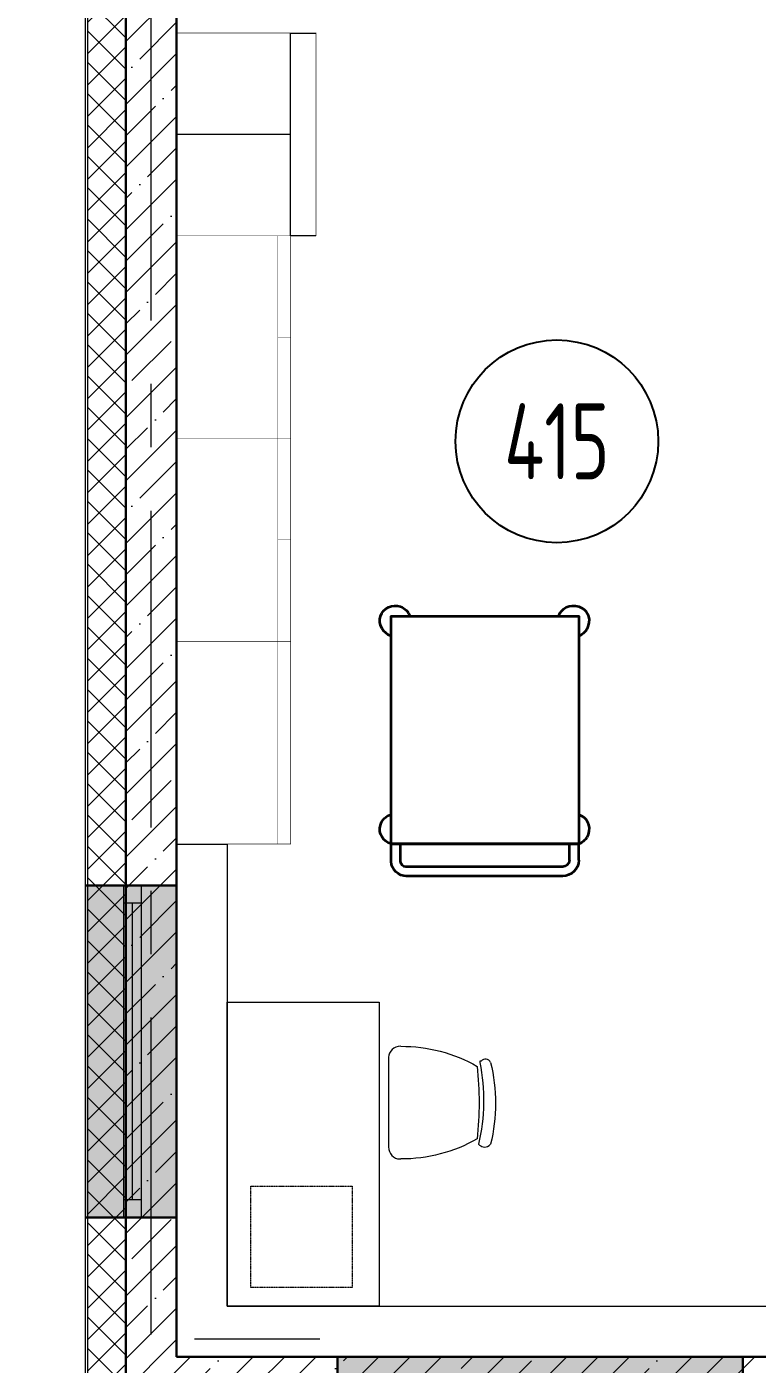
# Model space of a CAD drawing. Header units: millimetres. Extents: x -13407 to 93998, y -2611 to 109271.
# Drawn here: x 55023 to 57907, y 71 to 5348 of the extents above; entities that cross this region are included whole.
import ezdxf
from ezdxf.enums import TextEntityAlignment as Align

# ---------------------------------------------------------------- set-up
doc = ezdxf.new("R2010")
doc.units = ezdxf.units.MM
for name, pattern in [('ACAD_ISO03W100', [30, 12, -18]), ('CENTER', [2, 1.25, -0.25, 0.25, -0.25]), ('HIDDEN', [6, 4, -2])]:
    doc.linetypes.add(name, pattern=pattern)
for name, color, linetype, lineweight in [('_ТХ_обор_комп принт', 30, 'Continuous', 13), ('АР_Двери', 5, 'Continuous', 18), ('АР_Маркер экспликации', 239, 'Continuous', 13), ('АР_Навесной фасад', 5, 'Continuous', 5), ('АР_Номер помещения', 1, 'Continuous', 25), ('АР_Окна БЛОК', 250, 'Continuous', 13), ('АР_Оси', 193, 'Continuous', 9), ('АР_Подоконники', 163, 'Continuous', 9), ('АР_Помещения_площадь', 19, 'Continuous', 9), ('АР_Сущ Несущая стена', 202, 'Continuous', 30), ('АР_Утеплитель', 250, 'Continuous', 9), ('АР_Штриховка монолит', 250, 'Continuous', 9), ('ТХ_мебель передв', 250, 'Continuous', 13), ('ТХ_обор_комп принт', 30, 'Continuous', 13)]:
    doc.layers.add(name, color=color, linetype=linetype, lineweight=lineweight)
doc.styles.add('ISOCPEUR', font='isocpeur.ttf', dxfattribs={"width": 0.7})
doc.styles.get("Standard").update_dxf_attribs({"font": 'arial.ttf'})
pattern_1 = [(45, (-951587.81, 109999.9), (-123.743687, 123.743687), []), (45, (-951464.07, 109999.9), (-123.743687, 123.743687), [218.75, -43.75, 0, -43.75])]

# ---------------------------------------------------------------- blocks, each defined once
blk = doc.blocks.new('*U153')
h = blk.add_hatch(color=253)
h.dxf.hatch_style = 1
h.paths.add_polyline_path([(-1600, -140), (0, -140), (0, 220), (-1600, 220)])
at = {"color": 253, "lineweight": 30}
for p, q in [((-1600, -140), (-1600, 220)), ((0, -140), (0, 220))]:
    blk.add_line(p, q, dxfattribs=at)
at = {"color": 253}
for p, q in [((0, 220), (-1600, 220)), ((-1600, 70), (0, 70)), ((-1530, 0), (-1530, 70)), ((-70, 0), (-70, 70)), ((-1600, 0), (0, 0)), ((-1530, 35), (-70, 35)), ((-1600, -140), (0, -140)), ((-1600, -140), (-1600, -140)), ((-1600, -140), (-1600, -140)), ((0, -140), (0, -140)), ((0, -140), (0, -140))]:
    blk.add_line(p, q, dxfattribs=at)
blk = doc.blocks.new('*U140')
h = blk.add_hatch(color=253)
h.dxf.hatch_style = 1
h.paths.add_polyline_path([(-1310, -140), (0, -140), (0, 220), (-1310, 220)])
at = {"color": 253, "lineweight": 30}
for p, q in [((-1310, -140), (-1310, 220)), ((0, -140), (0, 220))]:
    blk.add_line(p, q, dxfattribs=at)
at = {"color": 253}
for p, q in [((0, 220), (-1310, 220)), ((-1310, 70), (0, 70)), ((-1240, 0), (-1240, 70)), ((-70, 0), (-70, 70)), ((-1310, 0), (0, 0)), ((-1240, 35), (-70, 35)), ((-1310, -140), (0, -140)), ((-1310, -140), (-1310, -140)), ((-1310, -140), (-1310, -140)), ((0, -140), (0, -140)), ((0, -140), (0, -140))]:
    blk.add_line(p, q, dxfattribs=at)
blk = doc.blocks.new('*U111')
at = {"color": 253}
for points in [[(-55, -80), (-55, 0), (-115, 0), (-115, -40), (-100, -40), (-100, -80), (-55, -80)], [(0, 0), (0, -80), (-55, -80), (-55, 0), (0, 0)], [(-1100, 0), (-1100, -80), (-1045, -80), (-1045, 0), (-1100, 0)], [(-1045, -80), (-1045, 0), (-985, 0), (-985, -40), (-1000, -40), (-1000, -80), (-1045, -80)]]:
    blk.add_lwpolyline(points, dxfattribs=at)
blk.add_lwpolyline([(-100, -80), (-100, -980), (-140, -980), (-140, -80)], close=True, dxfattribs=at)
at = {"color": 253, "linetype": 'ACAD_ISO03W100', "ltscale": 3}
blk.add_arc((-100, -80), 900, 180, 270, dxfattribs=at)
blk = doc.blocks.new('*U246')
at = {"layer": 'АР_Номер помещения', "color": 253}
blk.add_circle((-22963.3, 545), 400, dxfattribs=at)
at = {"layer": 'АР_Номер помещения', "color": 253, "style": 'ISOCPEUR', "width": 0.7}
blk.add_attdef('НОМЕР_ПОМЕЩЕНИЯ', text='', height=300, dxfattribs=at).set_placement((-22963.3, 545), align=Align.MIDDLE_CENTER)
at = {"layer": 'АР_Помещения_площадь', "color": 253, "lineweight": 30, "width": 0.7, "flags": 104}
blk.add_attdef('ИМЯ_ПОМЕЩЕНИЯ', text='', height=100, dxfattribs=at).set_placement((157.6, 1217.1), align=Align.MIDDLE_CENTER)
blk = doc.blocks.new('У063-2')
at = {"layer": '_ТХ_обор_комп принт', "color": 253, "lineweight": 35}
blk.add_lwpolyline([(68857.7, 41841.1), (68857.7, 41100.3), (67958.2, 41100.3), (67958.2, 41841.1)], close=True, dxfattribs=at)
for points in [[(68857.7, 41100.3), (68857.7, 41841.1)], [(68921.2, 41841.1), (68857.7, 41841.1)], [(68921.2, 41804.1), (68857.7, 41804.1)], [(68947.7, 41777.6), (68947.7, 41158.5)], [(68984.7, 41777.6), (68984.7, 41158.5)], [(68921.2, 41137.3), (68857.7, 41137.3)], [(68921.2, 41100.3), (68857.7, 41100.3)]]:
    blk.add_lwpolyline(points, dxfattribs=at)
for points, knots in [([(67958.2, 41761.8), (67926.4, 41772.3), (67910.5, 41804.1), (67921.1, 41841.1), (67931.7, 41872.9), (67963.4, 41888.8), (67995.2, 41878.2), (68016.4, 41872.9), (68032.2, 41857), (68037.5, 41841.1)], [0, 0, 0, 0, 1, 1, 1, 2, 2, 2, 3, 3, 3, 3]), ([(68741.3, 41841.1), (68751.9, 41872.9), (68783.7, 41888.8), (68820.7, 41878.2), (68836.6, 41872.9), (68852.4, 41857), (68857.7, 41841.1)], [0, 0, 0, 0, 1, 1, 1, 2, 2, 2, 2]), ([(68037.5, 41100.3), (68026.9, 41068.5), (67989.9, 41047.4), (67958.2, 41058), (67926.4, 41068.5), (67910.5, 41105.6), (67921.1, 41137.3), (67926.4, 41153.2), (67942.3, 41169.1), (67958.2, 41174.4)], [0, 0, 0, 0, 1, 1, 1, 2, 2, 2, 3, 3, 3, 3]), ([(68984.7, 41163.8), (68984.7, 41126.8), (68958.3, 41100.3), (68926.5, 41100.3), (68926.5, 41100.3), (68926.5, 41100.3), (68921.2, 41100.3)], [0, 0, 0, 0, 1, 1, 1, 2, 2, 2, 2]), ([(68947.7, 41158.5), (68947.7, 41147.9), (68937.1, 41137.3), (68926.5, 41137.3), (68926.5, 41137.3), (68926.5, 41137.3), (68921.2, 41137.3)], [0, 0, 0, 0, 1, 1, 1, 2, 2, 2, 2]), ([(68857.7, 41100.3), (68847.2, 41068.5), (68815.4, 41047.4), (68783.7, 41058), (68762.5, 41063.3), (68746.6, 41079.1), (68741.3, 41100.3)], [0, 0, 0, 0, 1, 1, 1, 2, 2, 2, 2])]:
    blk.add_open_spline(points, degree=3, knots=knots, dxfattribs=at)
for points in [[(68921.2, 41841.1), (68958.3, 41841.1), (68984.7, 41809.4), (68984.7, 41777.6)], [(68921.2, 41804.1), (68937.1, 41804.1), (68947.7, 41788.2), (68947.7, 41777.6)]]:
    blk.add_open_spline(points, degree=3, dxfattribs=at)
blk = doc.blocks.new('стол с тумбой 1200х600')
at = {"color": 253}
blk.add_lwpolyline([(-19012.2, 19801.1), (-19012.2, 21001.1), (-19612.2, 21001.1), (-19612.2, 19801.1)], close=True, dxfattribs=at)
at = {"color": 253, "linetype": 'HIDDEN', "ltscale": 0.1}
blk.add_lwpolyline([(-19505.4, 19874.7), (-19105.4, 19874.7), (-19105.4, 20274.7), (-19505.4, 20274.7)], close=True, dxfattribs=at)
blk = doc.blocks.new('У049')
at = {"layer": 'ТХ_мебель передв', "color": 253, "lineweight": 0, "ltscale": 100, "transparency": 33554687}
for points in [[(58163.6, 41935), (58163.6, 41585.7)], [(57766.7, 41591), (57761.4, 41596.3)], [(58121.3, 41538.1), (58116, 41538.1)]]:
    blk.add_lwpolyline(points, dxfattribs=at)
for centre, radius, start, end in [((58111.2, 41385), 597.5, 89.5454, 119.8071), ((58407.9, 41757.7), 666.3, 165.9816, 194.0184), ((58526.7, 41768.7), 738.2, 168.2499, 193.5111), ((59096.4, 41760.3), 1289.9, 173.6408, 186.3592), ((58111.2, 42135.7), 597.5, 240.1934, 270.454)]:
    blk.add_arc(centre, radius, start, end, dxfattribs=at)
for points in [[(58116, 41982.6), (58142.4, 41982.6), (58163.6, 41961.4), (58163.6, 41940.3), (58163.6, 41935), (58163.6, 41935), (58163.6, 41935)], [(57761.4, 41919.1), (57766.7, 41935), (57787.9, 41935), (57798.5, 41924.4), (57803.8, 41924.4), (57803.8, 41924.4), (57803.8, 41919.1)]]:
    blk.add_open_spline(points, degree=3, knots=[0, 0, 0, 0, 1, 1, 1, 2, 2, 2, 2], dxfattribs=at)
for points in [[(57809.1, 41596.3), (57798.5, 41585.7), (57782.6, 41580.4), (57766.7, 41591)], [(58163.6, 41585.7), (58163.6, 41559.2), (58142.4, 41538.1), (58121.3, 41538.1)]]:
    blk.add_open_spline(points, degree=3, dxfattribs=at)
blk = doc.blocks.new('У054')
at = {"layer": 'ТХ_мебель передв', "color": 253, "ltscale": 100, "const_width": 2}
blk.add_lwpolyline([(50842.5, 43340), (51392.5, 43340), (51392.5, 42540), (50842.5, 42540)], close=True, dxfattribs=at)
at = {"layer": 'ТХ_мебель передв', "color": 253, "ltscale": 100}
for points in [[(51392.5, 43340), (51292.5, 43340), (51292.5, 42540), (51392.5, 42540)], [(51292.5, 42940), (50842.5, 42940)]]:
    blk.add_lwpolyline(points, dxfattribs=at)
blk = doc.blocks.new('У051-2')
at = {"layer": 'ТХ_мебель передв', "color": 253, "ltscale": 100}
for points, const_width in [([(73549.5, 44725), (74349.5, 44725), (74349.5, 44275), (73549.5, 44275)], 2), ([(73549.5, 44275), (74349.5, 44275), (74349.5, 44325), (73549.5, 44325)], 1)]:
    blk.add_lwpolyline(points, close=True, dxfattribs=dict(at, const_width=const_width))
at = {"layer": 'ТХ_мебель передв', "color": 253, "ltscale": 100, "const_width": 1}
blk.add_lwpolyline([(73949.5, 44325), (73949.5, 44275)], dxfattribs=at)
blk = doc.blocks.new('У052')
at = {"layer": 'ТХ_мебель передв', "color": 253, "ltscale": 100}
for points, const_width in [([(68850, 57482), (68850, 56682), (69300, 56682), (69300, 57482)], 2), ([(69300, 57482), (69300, 56682), (69250, 56682), (69250, 57482)], 1)]:
    blk.add_lwpolyline(points, close=True, dxfattribs=dict(at, const_width=const_width))
at = {"layer": 'ТХ_мебель передв', "color": 253, "ltscale": 100, "const_width": 1}
blk.add_lwpolyline([(69250, 57082), (69300, 57082)], dxfattribs=at)
blk = doc.blocks.new('У053')
at = {"layer": 'ТХ_мебель передв', "color": 253, "ltscale": 100}
for points, const_width in [([(53513, 44340.5), (53513, 43540.5), (53063, 43540.5), (53063, 44340.5)], 2), ([(53063, 44340.5), (53063, 43540.5), (53113, 43540.5), (53113, 44340.5)], 1)]:
    blk.add_lwpolyline(points, close=True, dxfattribs=dict(at, const_width=const_width))
at = {"layer": 'ТХ_мебель передв', "color": 253, "ltscale": 100, "const_width": 1}
blk.add_lwpolyline([(53113, 43940.5), (53063, 43940.5)], dxfattribs=at)

msp = doc.modelspace()

# ---------------------------------------------------------------- hatches: boundary and pattern name
at = {"layer": 'АР_Утеплитель', "ltscale": 100}
h = msp.add_hatch(dxfattribs=at)
h.set_pattern_fill('ANSI37', color=253, scale=700)
h.set_pattern_definition([(45, (-945096.63, 49153.53), (-61.871843, 61.871843), []), (135, (-945096.63, 49153.53), (-61.871843, -61.871843), [])])
h.paths.add_polyline_path([(68515, 9610), (62165, 9610), (62165, 27480), (51665, 27480), (51665, 31445), (16865, 31445), (16865, 27480), (11889.8, 27480), (11889.8, 27630), (16715, 27630), (16715, 31595), (51815, 31595), (51815, 27630), (62315, 27630), (62315, 9760), (68665, 9760), (68665, -250), (55265, -250), (55265, 6100), (47385, 6100), (47385, 11290), (39149.7, 11290), (39149.7, 11040), (38999.7, 11040), (38999.7, 11440), (47535, 11440), (47535, 6250), (55415, 6250), (55415, -100), (68515, -100)])
at = {"layer": 'АР_Штриховка монолит', "ltscale": 100}
h = msp.add_hatch(dxfattribs=at)
h.set_pattern_fill('ANSI35', color=253, scale=700)
h.set_pattern_definition(pattern_1)
h.paths.add_polyline_path([(55475, 6450), (55415, 6450), (55415, 6250), (55415, 100), (55615, 100), (55615, 6250), (56569.3, 6250), (56569.3, 6550), (55675, 6550), (55675, 6799.7), (55475, 6799.7)])
h = msp.add_hatch(dxfattribs=at)
h.set_pattern_fill('ANSI35', color=253, scale=700)
h.set_pattern_definition(pattern_1)
h.paths.add_polyline_path([(55615, 100), (55415, 100), (55415, -100), (68315, -100), (68315, 100)])

# ---------------------------------------------------------------- linework, layer by layer
at = {"layer": 'АР_Навесной фасад', "color": 253, "ltscale": 100}
for p, q in [((55255, -260), (55255, 6090)), ((55265, -250), (55265, 6100))]:
    msp.add_line(p, q, dxfattribs=at)
at = {"layer": 'АР_Оси', "color": 253, "linetype": 'CENTER', "ltscale": 1000}
msp.add_line((55515, -1811.3), (55515, 32496.2), dxfattribs=at)
at = {"layer": 'АР_Подоконники', "color": 253, "ltscale": 100}
for p, q in [((55615, 2123.3), (55815, 2123.3)), ((55815, 2123.3), (55815, 300)), ((55815, 300), (58721.7, 300))]:
    msp.add_line(p, q, dxfattribs=at)
at = {"layer": 'АР_Сущ Несущая стена', "color": 253, "ltscale": 100}
for p, q in [((55415, 6250), (55415, -100)), ((55615, 6250), (55615, 100)), ((55615, 100), (68315, 100))]:
    msp.add_line(p, q, dxfattribs=at)
at = {"layer": 'ТХ_мебель передв', "color": 253, "ltscale": 100}
msp.add_line((56180, 170), (55685, 170), dxfattribs=at)

# ---------------------------------------------------------------- block references
at = {"layer": 'АР_Двери', "color": 253, "xscale": -1, "rotation": 270}
msp.add_blockref('*U111', (58801.7, 6100), dxfattribs=at)
at = {"layer": 'АР_Маркер экспликации', "color": 253}
ref = msp.add_blockref('*U246', (80079.6, 3167.3), dxfattribs=at)
ref.add_attrib('НОМЕР_ПОМЕЩЕНИЯ', '415', dxfattribs={"layer": 'АР_Номер помещения', "color": 253, "height": 300, "style": 'ISOCPEUR', "width": 0.7}).set_placement((57116.3, 3712.3), align=Align.MIDDLE_CENTER)
at = {"layer": 'АР_Окна БЛОК', "color": 253, "xscale": -1}
for name, p, rotation in [('*U140', (55475, 650), 90), ('*U153', (57850, -40), 180)]:
    msp.add_blockref(name, p, dxfattribs=dict(at, rotation=rotation))
at = {"layer": 'ТХ_мебель передв', "color": 253, "xscale": -1}
for name, p, rotation in [('У054', (4772.5, 47863.3), 180), ('У051-2', (100340, 76472.8), 90)]:
    msp.add_blockref(name, p, dxfattribs=dict(at, rotation=rotation))
for name, p in [('У053', (109128, -39817.2)), ('стол с тумбой 1200х600', (36802.8, -19501.1)), ('У049', (114615.6, -40657.2))]:
    msp.add_blockref(name, p, dxfattribs=at)
at = {"layer": 'ТХ_мебель передв', "color": 253}
msp.add_blockref('У052', (-13235, -53758.7), dxfattribs=at)
at = {"layer": 'ТХ_обор_комп принт', "color": 253, "rotation": 269.9999999999999}
msp.add_blockref('У063-2', (15361.7, 70981.3), dxfattribs=at)

doc.saveas('drawing.dxf')
